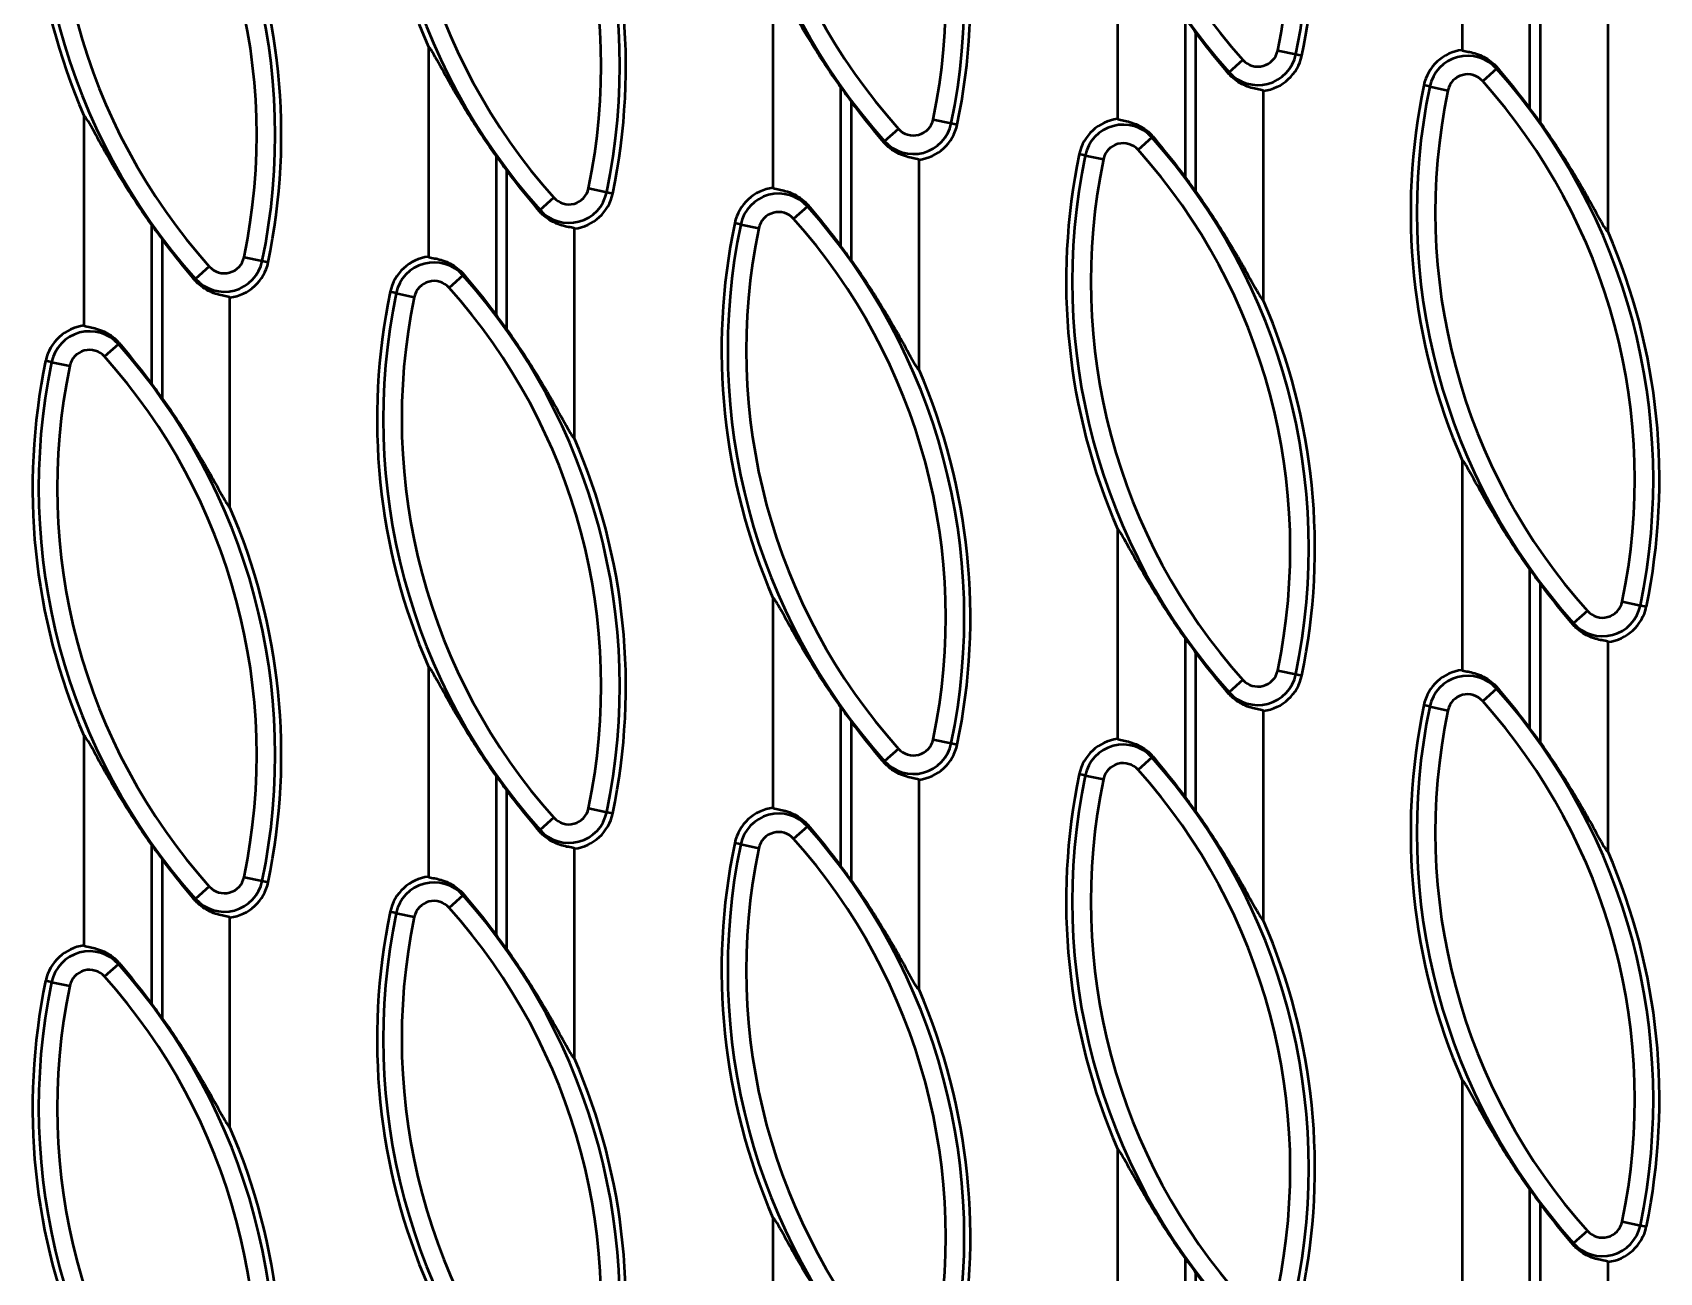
# Model space of a CAD drawing. Header units: millimetres. Extents: x 0 to 2774, y -40 to 1485.
# Drawn here: x 1469.8 to 1601, y 493.3 to 593.3 of the extents above; entities that cross this region are included whole.
import ezdxf

# ---------------------------------------------------------------- set-up
doc = ezdxf.new("R2010")
doc.units = ezdxf.units.MM
doc.header["$LTSCALE"] = 2.5
doc.layers.add('Sichtbar (ISO)', color=7, linetype='Continuous', lineweight=50)
doc.layers.add('Sichtbar schmal (ISO)', color=7, linetype='Continuous', lineweight=50)

msp = doc.modelspace()

# ---------------------------------------------------------------- linework, layer by layer
at = {"layer": 'Sichtbar (ISO)'}
for p, q in [((1585.099, 608.815), (1585.099, 591.884)), ((1557.321, 603.259), (1557.321, 586.328)), ((1529.544, 597.704), (1529.544, 580.773)), ((1596.877, 577.216), (1596.877, 594.147)), ((1501.766, 592.148), (1501.766, 575.217)), ((1569.099, 571.661), (1569.099, 588.592)), ((1473.988, 586.592), (1473.988, 569.662)), ((1541.321, 566.105), (1541.321, 583.036)), ((1513.544, 560.55), (1513.544, 577.481)), ((1485.766, 554.994), (1485.766, 571.925)), ((1585.099, 558.815), (1585.099, 541.884)), ((1557.321, 553.259), (1557.321, 536.328)), ((1529.544, 547.704), (1529.544, 530.773)), ((1596.877, 527.216), (1596.877, 544.147)), ((1501.766, 542.148), (1501.766, 525.217)), ((1569.099, 521.661), (1569.099, 538.592)), ((1473.988, 536.592), (1473.988, 519.662)), ((1541.321, 516.105), (1541.321, 533.036)), ((1513.544, 510.55), (1513.544, 527.481)), ((1485.766, 504.994), (1485.766, 521.925)), ((1585.099, 508.815), (1585.099, 491.884)), ((1557.321, 503.259), (1557.321, 486.328)), ((1529.544, 497.704), (1529.544, 480.773)), ((1596.877, 477.216), (1596.877, 494.147))]:
    msp.add_line(p, q, dxfattribs=at)
for centre, radius, start, end in [((1547.837, 612.116), 50.212, 168.215, 203.43238), ((1520.059, 606.56), 50.212, 168.215, 203.43238), ((1495.25, 596.138), 50.212, 348.215, 23.43238), ((1523.028, 601.693), 50.212, 348.215, 16.89227), ((1467.472, 590.582), 50.212, 348.215, 23.43238), ((1439.694, 585.026), 50.212, 348.215, 23.43238), ((1603.393, 623.227), 49.775, 215.35783, 216.96405), ((1585.553, 588.3), 3.612, 97.21491, 168.215), ((1568.645, 592.176), 3.612, 277.21491, 348.215), ((1631.171, 578.782), 50.212, 168.215, 203.43238), ((1575.615, 617.671), 49.775, 215.35783, 216.96405), ((1550.806, 557.249), 49.775, 35.35783, 36.96405), ((1540.868, 586.62), 3.612, 277.21491, 348.215), ((1557.775, 582.744), 3.612, 97.21491, 168.215), ((1547.837, 612.116), 49.775, 215.35783, 216.96405), ((1603.393, 573.227), 50.212, 168.215, 203.43238), ((1523.028, 551.693), 49.775, 35.35783, 36.96405), ((1513.09, 581.064), 3.612, 277.21491, 348.215), ((1529.997, 577.189), 3.612, 97.21491, 168.215), ((1520.059, 606.56), 49.775, 215.35783, 216.96405), ((1575.615, 567.671), 50.212, 168.215, 203.43238), ((1550.806, 557.249), 50.212, 348.215, 23.43238), ((1495.25, 546.138), 49.775, 35.35783, 36.96405), ((1485.312, 575.509), 3.612, 277.21491, 348.215), ((1502.22, 571.633), 3.612, 97.21491, 168.215), ((1547.837, 562.116), 50.212, 168.215, 203.43238), ((1523.028, 551.693), 50.212, 348.215, 23.43238), ((1474.442, 566.078), 3.612, 97.21491, 168.215), ((1467.472, 540.582), 49.775, 35.35783, 36.96405), ((1520.059, 556.56), 50.212, 168.215, 203.43238), ((1495.25, 546.138), 50.212, 348.215, 23.43238), ((1439.694, 535.026), 49.775, 35.35783, 36.96405), ((1467.472, 540.582), 50.212, 348.215, 23.43238), ((1439.694, 535.026), 50.212, 348.215, 23.43238), ((1631.171, 578.782), 49.775, 215.35783, 216.96405), ((1596.423, 547.731), 3.612, 277.21491, 348.215), ((1603.393, 573.227), 49.775, 215.35783, 216.96405), ((1585.553, 538.3), 3.612, 97.21491, 168.215), ((1568.645, 542.176), 3.612, 277.21491, 348.215), ((1575.615, 567.671), 49.775, 215.35783, 216.96405), ((1631.171, 528.782), 50.212, 168.215, 203.43238), ((1550.806, 507.249), 49.775, 35.35783, 36.96405), ((1540.868, 536.62), 3.612, 277.21491, 348.215), ((1557.775, 532.744), 3.612, 97.21491, 168.215), ((1547.837, 562.116), 49.775, 215.35783, 216.96405), ((1603.393, 523.227), 50.212, 168.215, 203.43238), ((1523.028, 501.693), 49.775, 35.35783, 36.96405), ((1513.09, 531.064), 3.612, 277.21491, 348.215), ((1529.997, 527.189), 3.612, 97.21491, 168.215), ((1520.059, 556.56), 49.775, 215.35783, 216.96405), ((1575.615, 517.671), 50.212, 168.215, 203.43238), ((1495.25, 496.138), 49.775, 35.35783, 36.96405), ((1550.806, 507.249), 50.212, 348.215, 23.43238), ((1485.312, 525.509), 3.612, 277.21491, 348.215), ((1502.22, 521.633), 3.612, 97.21491, 168.215), ((1547.837, 512.116), 50.212, 168.215, 203.43238), ((1523.028, 501.693), 50.212, 348.215, 23.43238), ((1474.442, 516.078), 3.612, 97.21491, 168.215), ((1467.472, 490.582), 49.775, 35.35783, 36.96405), ((1520.059, 506.56), 50.212, 168.215, 203.43238), ((1495.25, 496.138), 50.212, 348.215, 23.43238), ((1439.694, 485.026), 49.775, 35.35783, 36.96405), ((1467.472, 490.582), 50.212, 348.215, 23.43238), ((1439.694, 485.026), 50.212, 348.215, 23.43238), ((1631.171, 528.782), 49.775, 215.35783, 216.96405), ((1596.423, 497.731), 3.612, 277.21491, 348.215), ((1603.393, 523.227), 49.775, 215.35783, 216.96405)]:
    msp.add_arc(centre, radius, start, end, dxfattribs=at)
for points, knots in [([(1535.021, 588.867), (1534.337, 589.831), (1533.641, 590.869), (1532.218, 593.128), (1531.51, 594.349), (1530.549, 596.066), (1530.142, 596.816), (1529.798, 597.392), (1529.721, 597.514), (1529.606, 597.669), (1529.566, 597.706), (1529.544, 597.704)], [3.485316, 3.485316, 3.485316, 3.485316, 3.8312275, 3.8312275, 4.2428686, 4.2428686, 4.5039478, 4.5039478, 4.5816976, 4.5816976, 4.6534636, 4.6534636, 4.6534636, 4.6534636]), ([(1566.235, 590.021), (1566.191, 590.074), (1566.146, 590.127), (1565.395, 591.025), (1564.659, 591.939), (1563.876, 592.96), (1563.749, 593.127), (1563.622, 593.296)], [0.70958265, 0.70958265, 0.70958265, 0.70958265, 0.73010989, 0.73010989, 1.0546565, 1.0546565, 1.11670002, 1.11670002, 1.11670002, 1.11670002]), ([(1507.243, 583.312), (1506.559, 584.275), (1505.864, 585.313), (1504.44, 587.572), (1503.732, 588.793), (1502.771, 590.511), (1502.364, 591.261), (1502.02, 591.836), (1501.943, 591.959), (1501.828, 592.113), (1501.788, 592.15), (1501.766, 592.148)], [3.485316, 3.485316, 3.485316, 3.485316, 3.8312275, 3.8312275, 4.2428686, 4.2428686, 4.5039478, 4.5039478, 4.5816976, 4.5816976, 4.6534636, 4.6534636, 4.6534636, 4.6534636]), ([(1585.099, 591.884), (1585.148, 591.843), (1585.278, 591.814), (1585.754, 591.721), (1586.152, 591.645), (1586.76, 591.387), (1586.951, 591.291), (1587.334, 591.048), (1587.526, 590.899), (1587.786, 590.653), (1587.876, 590.558), (1587.963, 590.454)], [0.04336489, 0.04336489, 0.04336489, 0.04336489, 0.19996601, 0.19996601, 0.39993202, 0.39993202, 0.47560066, 0.47560066, 0.55126929, 0.55126929, 0.59299387, 0.59299387, 0.59299387, 0.59299387]), ([(1587.963, 590.454), (1588.008, 590.401), (1588.052, 590.348), (1588.804, 589.45), (1589.539, 588.537), (1590.322, 587.515), (1590.449, 587.348), (1590.576, 587.179)], [0.70958265, 0.70958265, 0.70958265, 0.70958265, 0.73010989, 0.73010989, 1.0546565, 1.0546565, 1.11670002, 1.11670002, 1.11670002, 1.11670002]), ([(1569.099, 588.592), (1569.051, 588.632), (1568.92, 588.662), (1568.444, 588.754), (1568.047, 588.83), (1567.439, 589.089), (1567.248, 589.185), (1566.864, 589.428), (1566.672, 589.576), (1566.413, 589.822), (1566.322, 589.918), (1566.235, 590.021)], [0.04336489, 0.04336489, 0.04336489, 0.04336489, 0.19996601, 0.19996601, 0.39993202, 0.39993202, 0.47560066, 0.47560066, 0.55126929, 0.55126929, 0.59299387, 0.59299387, 0.59299387, 0.59299387]), ([(1538.457, 584.466), (1538.413, 584.519), (1538.368, 584.572), (1537.617, 585.47), (1536.882, 586.383), (1536.098, 587.405), (1535.972, 587.572), (1535.844, 587.741)], [0.70958265, 0.70958265, 0.70958265, 0.70958265, 0.73010989, 0.73010989, 1.0546565, 1.0546565, 1.11670002, 1.11670002, 1.11670002, 1.11670002]), ([(1479.465, 577.756), (1478.782, 578.72), (1478.086, 579.758), (1476.662, 582.017), (1475.954, 583.237), (1474.993, 584.955), (1474.587, 585.705), (1474.243, 586.281), (1474.165, 586.403), (1474.05, 586.557), (1474.01, 586.595), (1473.988, 586.592)], [3.485316, 3.485316, 3.485316, 3.485316, 3.8312275, 3.8312275, 4.2428686, 4.2428686, 4.5039478, 4.5039478, 4.5816976, 4.5816976, 4.6534636, 4.6534636, 4.6534636, 4.6534636]), ([(1557.321, 586.328), (1557.37, 586.288), (1557.501, 586.258), (1557.976, 586.166), (1558.374, 586.09), (1558.982, 585.831), (1559.173, 585.735), (1559.557, 585.492), (1559.749, 585.344), (1560.008, 585.098), (1560.099, 585.002), (1560.186, 584.899)], [0.04336489, 0.04336489, 0.04336489, 0.04336489, 0.19996601, 0.19996601, 0.39993202, 0.39993202, 0.47560066, 0.47560066, 0.55126929, 0.55126929, 0.59299387, 0.59299387, 0.59299387, 0.59299387]), ([(1591.4, 586.053), (1592.083, 585.089), (1592.779, 584.051), (1594.203, 581.792), (1594.911, 580.571), (1595.872, 578.854), (1596.278, 578.104), (1596.622, 577.528), (1596.7, 577.406), (1596.815, 577.251), (1596.855, 577.214), (1596.877, 577.216)], [3.485316, 3.485316, 3.485316, 3.485316, 3.8312275, 3.8312275, 4.2428686, 4.2428686, 4.5039478, 4.5039478, 4.5816976, 4.5816976, 4.6534636, 4.6534636, 4.6534636, 4.6534636]), ([(1541.321, 583.036), (1541.273, 583.077), (1541.142, 583.106), (1540.666, 583.199), (1540.269, 583.275), (1539.661, 583.534), (1539.47, 583.629), (1539.086, 583.872), (1538.894, 584.021), (1538.635, 584.267), (1538.544, 584.362), (1538.457, 584.466)], [0.04336489, 0.04336489, 0.04336489, 0.04336489, 0.19996601, 0.19996601, 0.39993202, 0.39993202, 0.47560066, 0.47560066, 0.55126929, 0.55126929, 0.59299387, 0.59299387, 0.59299387, 0.59299387]), ([(1560.186, 584.899), (1560.23, 584.846), (1560.275, 584.793), (1561.026, 583.895), (1561.761, 582.981), (1562.544, 581.96), (1562.671, 581.793), (1562.799, 581.624)], [0.70958265, 0.70958265, 0.70958265, 0.70958265, 0.73010989, 0.73010989, 1.0546565, 1.0546565, 1.11670002, 1.11670002, 1.11670002, 1.11670002]), ([(1510.679, 578.91), (1510.635, 578.963), (1510.59, 579.016), (1509.839, 579.914), (1509.104, 580.827), (1508.321, 581.849), (1508.194, 582.016), (1508.066, 582.185)], [0.70958265, 0.70958265, 0.70958265, 0.70958265, 0.73010989, 0.73010989, 1.0546565, 1.0546565, 1.11670002, 1.11670002, 1.11670002, 1.11670002]), ([(1529.544, 580.773), (1529.592, 580.732), (1529.723, 580.703), (1530.199, 580.61), (1530.596, 580.534), (1531.204, 580.275), (1531.395, 580.18), (1531.779, 579.937), (1531.971, 579.788), (1532.23, 579.542), (1532.321, 579.446), (1532.408, 579.343)], [0.04336489, 0.04336489, 0.04336489, 0.04336489, 0.19996601, 0.19996601, 0.39993202, 0.39993202, 0.47560066, 0.47560066, 0.55126929, 0.55126929, 0.59299387, 0.59299387, 0.59299387, 0.59299387]), ([(1563.622, 580.497), (1564.306, 579.534), (1565.001, 578.496), (1566.425, 576.237), (1567.133, 575.016), (1568.094, 573.298), (1568.501, 572.548), (1568.845, 571.972), (1568.922, 571.85), (1569.037, 571.696), (1569.077, 571.659), (1569.099, 571.661)], [3.485316, 3.485316, 3.485316, 3.485316, 3.8312275, 3.8312275, 4.2428686, 4.2428686, 4.5039478, 4.5039478, 4.5816976, 4.5816976, 4.6534636, 4.6534636, 4.6534636, 4.6534636]), ([(1513.544, 577.481), (1513.495, 577.521), (1513.364, 577.551), (1512.889, 577.643), (1512.491, 577.719), (1511.883, 577.978), (1511.692, 578.073), (1511.308, 578.317), (1511.116, 578.465), (1510.857, 578.711), (1510.766, 578.807), (1510.679, 578.91)], [0.04336489, 0.04336489, 0.04336489, 0.04336489, 0.19996601, 0.19996601, 0.39993202, 0.39993202, 0.47560066, 0.47560066, 0.55126929, 0.55126929, 0.59299387, 0.59299387, 0.59299387, 0.59299387]), ([(1532.408, 579.343), (1532.452, 579.29), (1532.497, 579.237), (1533.248, 578.339), (1533.983, 577.426), (1534.767, 576.404), (1534.893, 576.237), (1535.021, 576.068)], [0.70958265, 0.70958265, 0.70958265, 0.70958265, 0.73010989, 0.73010989, 1.0546565, 1.0546565, 1.11670002, 1.11670002, 1.11670002, 1.11670002]), ([(1482.902, 573.355), (1482.857, 573.408), (1482.813, 573.461), (1482.061, 574.359), (1481.326, 575.272), (1480.543, 576.294), (1480.416, 576.461), (1480.289, 576.63)], [0.70958265, 0.70958265, 0.70958265, 0.70958265, 0.73010989, 0.73010989, 1.0546565, 1.0546565, 1.11670002, 1.11670002, 1.11670002, 1.11670002]), ([(1501.766, 575.217), (1501.814, 575.176), (1501.945, 575.147), (1502.421, 575.054), (1502.818, 574.979), (1503.426, 574.72), (1503.617, 574.624), (1504.001, 574.381), (1504.193, 574.232), (1504.452, 573.987), (1504.543, 573.891), (1504.63, 573.787)], [0.04336489, 0.04336489, 0.04336489, 0.04336489, 0.19996601, 0.19996601, 0.39993202, 0.39993202, 0.47560066, 0.47560066, 0.55126929, 0.55126929, 0.59299387, 0.59299387, 0.59299387, 0.59299387]), ([(1535.844, 574.941), (1536.528, 573.978), (1537.224, 572.94), (1538.647, 570.681), (1539.356, 569.46), (1540.317, 567.743), (1540.723, 566.993), (1541.067, 566.417), (1541.144, 566.294), (1541.259, 566.14), (1541.299, 566.103), (1541.321, 566.105)], [3.485316, 3.485316, 3.485316, 3.485316, 3.8312275, 3.8312275, 4.2428686, 4.2428686, 4.5039478, 4.5039478, 4.5816976, 4.5816976, 4.6534636, 4.6534636, 4.6534636, 4.6534636]), ([(1485.766, 571.925), (1485.717, 571.966), (1485.587, 571.995), (1485.111, 572.088), (1484.713, 572.163), (1484.105, 572.422), (1483.914, 572.518), (1483.531, 572.761), (1483.339, 572.91), (1483.079, 573.156), (1482.989, 573.251), (1482.902, 573.355)], [0.04336489, 0.04336489, 0.04336489, 0.04336489, 0.19996601, 0.19996601, 0.39993202, 0.39993202, 0.47560066, 0.47560066, 0.55126929, 0.55126929, 0.59299387, 0.59299387, 0.59299387, 0.59299387]), ([(1504.63, 573.787), (1504.674, 573.735), (1504.719, 573.681), (1505.47, 572.783), (1506.206, 571.87), (1506.989, 570.849), (1507.116, 570.682), (1507.243, 570.512)], [0.70958265, 0.70958265, 0.70958265, 0.70958265, 0.73010989, 0.73010989, 1.0546565, 1.0546565, 1.11670002, 1.11670002, 1.11670002, 1.11670002]), ([(1473.988, 569.662), (1474.037, 569.621), (1474.167, 569.591), (1474.643, 569.499), (1475.041, 569.423), (1475.648, 569.164), (1475.84, 569.069), (1476.223, 568.825), (1476.415, 568.677), (1476.675, 568.431), (1476.765, 568.335), (1476.852, 568.232)], [0.04336489, 0.04336489, 0.04336489, 0.04336489, 0.19996601, 0.19996601, 0.39993202, 0.39993202, 0.47560066, 0.47560066, 0.55126929, 0.55126929, 0.59299387, 0.59299387, 0.59299387, 0.59299387]), ([(1508.066, 569.386), (1508.75, 568.422), (1509.446, 567.385), (1510.869, 565.126), (1511.578, 563.905), (1512.539, 562.187), (1512.945, 561.437), (1513.289, 560.861), (1513.366, 560.739), (1513.481, 560.585), (1513.522, 560.548), (1513.544, 560.55)], [3.485316, 3.485316, 3.485316, 3.485316, 3.8312275, 3.8312275, 4.2428686, 4.2428686, 4.5039478, 4.5039478, 4.5816976, 4.5816976, 4.6534636, 4.6534636, 4.6534636, 4.6534636]), ([(1476.852, 568.232), (1476.897, 568.179), (1476.941, 568.126), (1477.693, 567.228), (1478.428, 566.315), (1479.211, 565.293), (1479.338, 565.126), (1479.465, 564.957)], [0.70958265, 0.70958265, 0.70958265, 0.70958265, 0.73010989, 0.73010989, 1.0546565, 1.0546565, 1.11670002, 1.11670002, 1.11670002, 1.11670002]), ([(1480.289, 563.83), (1480.972, 562.867), (1481.668, 561.829), (1483.092, 559.57), (1483.8, 558.349), (1484.761, 556.632), (1485.167, 555.882), (1485.511, 555.306), (1485.589, 555.183), (1485.704, 555.029), (1485.744, 554.992), (1485.766, 554.994)], [3.485316, 3.485316, 3.485316, 3.485316, 3.8312275, 3.8312275, 4.2428686, 4.2428686, 4.5039478, 4.5039478, 4.5816976, 4.5816976, 4.6534636, 4.6534636, 4.6534636, 4.6534636]), ([(1590.576, 549.979), (1589.893, 550.942), (1589.197, 551.98), (1587.773, 554.239), (1587.065, 555.46), (1586.104, 557.177), (1585.698, 557.927), (1585.354, 558.503), (1585.276, 558.626), (1585.161, 558.78), (1585.121, 558.817), (1585.099, 558.815)], [3.485316, 3.485316, 3.485316, 3.485316, 3.8312275, 3.8312275, 4.2428686, 4.2428686, 4.5039478, 4.5039478, 4.5816976, 4.5816976, 4.6534636, 4.6534636, 4.6534636, 4.6534636]), ([(1562.799, 544.423), (1562.115, 545.386), (1561.419, 546.424), (1559.996, 548.683), (1559.287, 549.904), (1558.326, 551.622), (1557.92, 552.372), (1557.576, 552.948), (1557.499, 553.07), (1557.384, 553.224), (1557.343, 553.261), (1557.321, 553.259)], [3.485316, 3.485316, 3.485316, 3.485316, 3.8312275, 3.8312275, 4.2428686, 4.2428686, 4.5039478, 4.5039478, 4.5816976, 4.5816976, 4.6534636, 4.6534636, 4.6534636, 4.6534636]), ([(1594.013, 545.577), (1593.968, 545.63), (1593.924, 545.683), (1593.172, 546.581), (1592.437, 547.494), (1591.654, 548.516), (1591.527, 548.683), (1591.4, 548.852)], [0.70958265, 0.70958265, 0.70958265, 0.70958265, 0.73010989, 0.73010989, 1.0546565, 1.0546565, 1.11670002, 1.11670002, 1.11670002, 1.11670002]), ([(1535.021, 538.867), (1534.337, 539.831), (1533.641, 540.869), (1532.218, 543.128), (1531.51, 544.349), (1530.549, 546.066), (1530.142, 546.816), (1529.798, 547.392), (1529.721, 547.514), (1529.606, 547.669), (1529.566, 547.706), (1529.544, 547.704)], [3.485316, 3.485316, 3.485316, 3.485316, 3.8312275, 3.8312275, 4.2428686, 4.2428686, 4.5039478, 4.5039478, 4.5816976, 4.5816976, 4.6534636, 4.6534636, 4.6534636, 4.6534636]), ([(1596.877, 544.147), (1596.828, 544.188), (1596.698, 544.217), (1596.222, 544.31), (1595.824, 544.386), (1595.217, 544.645), (1595.025, 544.74), (1594.642, 544.983), (1594.45, 545.132), (1594.191, 545.378), (1594.1, 545.474), (1594.013, 545.577)], [0.04336489, 0.04336489, 0.04336489, 0.04336489, 0.19996601, 0.19996601, 0.39993202, 0.39993202, 0.47560066, 0.47560066, 0.55126929, 0.55126929, 0.59299387, 0.59299387, 0.59299387, 0.59299387]), ([(1566.235, 540.021), (1566.191, 540.074), (1566.146, 540.127), (1565.395, 541.025), (1564.659, 541.939), (1563.876, 542.96), (1563.749, 543.127), (1563.622, 543.296)], [0.70958265, 0.70958265, 0.70958265, 0.70958265, 0.73010989, 0.73010989, 1.0546565, 1.0546565, 1.11670002, 1.11670002, 1.11670002, 1.11670002]), ([(1507.243, 533.312), (1506.559, 534.275), (1505.864, 535.313), (1504.44, 537.572), (1503.732, 538.793), (1502.771, 540.511), (1502.364, 541.261), (1502.02, 541.836), (1501.943, 541.959), (1501.828, 542.113), (1501.788, 542.15), (1501.766, 542.148)], [3.485316, 3.485316, 3.485316, 3.485316, 3.8312275, 3.8312275, 4.2428686, 4.2428686, 4.5039478, 4.5039478, 4.5816976, 4.5816976, 4.6534636, 4.6534636, 4.6534636, 4.6534636]), ([(1585.099, 541.884), (1585.148, 541.843), (1585.278, 541.814), (1585.754, 541.721), (1586.152, 541.645), (1586.76, 541.387), (1586.951, 541.291), (1587.334, 541.048), (1587.526, 540.899), (1587.786, 540.653), (1587.876, 540.558), (1587.963, 540.454)], [0.04336489, 0.04336489, 0.04336489, 0.04336489, 0.19996601, 0.19996601, 0.39993202, 0.39993202, 0.47560066, 0.47560066, 0.55126929, 0.55126929, 0.59299387, 0.59299387, 0.59299387, 0.59299387]), ([(1587.963, 540.454), (1588.008, 540.401), (1588.052, 540.348), (1588.804, 539.45), (1589.539, 538.537), (1590.322, 537.515), (1590.449, 537.348), (1590.576, 537.179)], [0.70958265, 0.70958265, 0.70958265, 0.70958265, 0.73010989, 0.73010989, 1.0546565, 1.0546565, 1.11670002, 1.11670002, 1.11670002, 1.11670002]), ([(1569.099, 538.592), (1569.051, 538.632), (1568.92, 538.662), (1568.444, 538.754), (1568.047, 538.83), (1567.439, 539.089), (1567.248, 539.185), (1566.864, 539.428), (1566.672, 539.576), (1566.413, 539.822), (1566.322, 539.918), (1566.235, 540.021)], [0.04336489, 0.04336489, 0.04336489, 0.04336489, 0.19996601, 0.19996601, 0.39993202, 0.39993202, 0.47560066, 0.47560066, 0.55126929, 0.55126929, 0.59299387, 0.59299387, 0.59299387, 0.59299387]), ([(1479.465, 527.756), (1478.782, 528.72), (1478.086, 529.758), (1476.662, 532.017), (1475.954, 533.237), (1474.993, 534.955), (1474.587, 535.705), (1474.243, 536.281), (1474.165, 536.403), (1474.05, 536.557), (1474.01, 536.595), (1473.988, 536.592)], [3.485316, 3.485316, 3.485316, 3.485316, 3.8312275, 3.8312275, 4.2428686, 4.2428686, 4.5039478, 4.5039478, 4.5816976, 4.5816976, 4.6534636, 4.6534636, 4.6534636, 4.6534636]), ([(1538.457, 534.466), (1538.413, 534.519), (1538.368, 534.572), (1537.617, 535.47), (1536.882, 536.383), (1536.098, 537.405), (1535.972, 537.572), (1535.844, 537.741)], [0.70958265, 0.70958265, 0.70958265, 0.70958265, 0.73010989, 0.73010989, 1.0546565, 1.0546565, 1.11670002, 1.11670002, 1.11670002, 1.11670002]), ([(1557.321, 536.328), (1557.37, 536.288), (1557.501, 536.258), (1557.976, 536.166), (1558.374, 536.09), (1558.982, 535.831), (1559.173, 535.735), (1559.557, 535.492), (1559.749, 535.344), (1560.008, 535.098), (1560.099, 535.002), (1560.186, 534.899)], [0.04336489, 0.04336489, 0.04336489, 0.04336489, 0.19996601, 0.19996601, 0.39993202, 0.39993202, 0.47560066, 0.47560066, 0.55126929, 0.55126929, 0.59299387, 0.59299387, 0.59299387, 0.59299387]), ([(1591.4, 536.053), (1592.083, 535.089), (1592.779, 534.051), (1594.203, 531.792), (1594.911, 530.571), (1595.872, 528.854), (1596.278, 528.104), (1596.622, 527.528), (1596.7, 527.406), (1596.815, 527.251), (1596.855, 527.214), (1596.877, 527.216)], [3.485316, 3.485316, 3.485316, 3.485316, 3.8312275, 3.8312275, 4.2428686, 4.2428686, 4.5039478, 4.5039478, 4.5816976, 4.5816976, 4.6534636, 4.6534636, 4.6534636, 4.6534636]), ([(1541.321, 533.036), (1541.273, 533.077), (1541.142, 533.106), (1540.666, 533.199), (1540.269, 533.275), (1539.661, 533.534), (1539.47, 533.629), (1539.086, 533.872), (1538.894, 534.021), (1538.635, 534.267), (1538.544, 534.362), (1538.457, 534.466)], [0.04336489, 0.04336489, 0.04336489, 0.04336489, 0.19996601, 0.19996601, 0.39993202, 0.39993202, 0.47560066, 0.47560066, 0.55126929, 0.55126929, 0.59299387, 0.59299387, 0.59299387, 0.59299387]), ([(1560.186, 534.899), (1560.23, 534.846), (1560.275, 534.793), (1561.026, 533.895), (1561.761, 532.981), (1562.544, 531.96), (1562.671, 531.793), (1562.799, 531.624)], [0.70958265, 0.70958265, 0.70958265, 0.70958265, 0.73010989, 0.73010989, 1.0546565, 1.0546565, 1.11670002, 1.11670002, 1.11670002, 1.11670002]), ([(1510.679, 528.91), (1510.635, 528.963), (1510.59, 529.016), (1509.839, 529.914), (1509.104, 530.827), (1508.321, 531.849), (1508.194, 532.016), (1508.066, 532.185)], [0.70958265, 0.70958265, 0.70958265, 0.70958265, 0.73010989, 0.73010989, 1.0546565, 1.0546565, 1.11670002, 1.11670002, 1.11670002, 1.11670002]), ([(1529.544, 530.773), (1529.592, 530.732), (1529.723, 530.703), (1530.199, 530.61), (1530.596, 530.534), (1531.204, 530.275), (1531.395, 530.18), (1531.779, 529.937), (1531.971, 529.788), (1532.23, 529.542), (1532.321, 529.446), (1532.408, 529.343)], [0.04336489, 0.04336489, 0.04336489, 0.04336489, 0.19996601, 0.19996601, 0.39993202, 0.39993202, 0.47560066, 0.47560066, 0.55126929, 0.55126929, 0.59299387, 0.59299387, 0.59299387, 0.59299387]), ([(1563.622, 530.497), (1564.306, 529.534), (1565.001, 528.496), (1566.425, 526.237), (1567.133, 525.016), (1568.094, 523.298), (1568.501, 522.548), (1568.845, 521.972), (1568.922, 521.85), (1569.037, 521.696), (1569.077, 521.659), (1569.099, 521.661)], [3.485316, 3.485316, 3.485316, 3.485316, 3.8312275, 3.8312275, 4.2428686, 4.2428686, 4.5039478, 4.5039478, 4.5816976, 4.5816976, 4.6534636, 4.6534636, 4.6534636, 4.6534636]), ([(1513.544, 527.481), (1513.495, 527.521), (1513.364, 527.551), (1512.889, 527.643), (1512.491, 527.719), (1511.883, 527.978), (1511.692, 528.073), (1511.308, 528.317), (1511.116, 528.465), (1510.857, 528.711), (1510.766, 528.807), (1510.679, 528.91)], [0.04336489, 0.04336489, 0.04336489, 0.04336489, 0.19996601, 0.19996601, 0.39993202, 0.39993202, 0.47560066, 0.47560066, 0.55126929, 0.55126929, 0.59299387, 0.59299387, 0.59299387, 0.59299387]), ([(1532.408, 529.343), (1532.452, 529.29), (1532.497, 529.237), (1533.248, 528.339), (1533.983, 527.426), (1534.767, 526.404), (1534.893, 526.237), (1535.021, 526.068)], [0.70958265, 0.70958265, 0.70958265, 0.70958265, 0.73010989, 0.73010989, 1.0546565, 1.0546565, 1.11670002, 1.11670002, 1.11670002, 1.11670002]), ([(1482.902, 523.355), (1482.857, 523.408), (1482.813, 523.461), (1482.061, 524.359), (1481.326, 525.272), (1480.543, 526.294), (1480.416, 526.461), (1480.289, 526.63)], [0.70958265, 0.70958265, 0.70958265, 0.70958265, 0.73010989, 0.73010989, 1.0546565, 1.0546565, 1.11670002, 1.11670002, 1.11670002, 1.11670002]), ([(1501.766, 525.217), (1501.814, 525.176), (1501.945, 525.147), (1502.421, 525.054), (1502.818, 524.979), (1503.426, 524.72), (1503.617, 524.624), (1504.001, 524.381), (1504.193, 524.232), (1504.452, 523.987), (1504.543, 523.891), (1504.63, 523.787)], [0.04336489, 0.04336489, 0.04336489, 0.04336489, 0.19996601, 0.19996601, 0.39993202, 0.39993202, 0.47560066, 0.47560066, 0.55126929, 0.55126929, 0.59299387, 0.59299387, 0.59299387, 0.59299387]), ([(1535.844, 524.941), (1536.528, 523.978), (1537.224, 522.94), (1538.647, 520.681), (1539.356, 519.46), (1540.317, 517.743), (1540.723, 516.993), (1541.067, 516.417), (1541.144, 516.294), (1541.259, 516.14), (1541.299, 516.103), (1541.321, 516.105)], [3.485316, 3.485316, 3.485316, 3.485316, 3.8312275, 3.8312275, 4.2428686, 4.2428686, 4.5039478, 4.5039478, 4.5816976, 4.5816976, 4.6534636, 4.6534636, 4.6534636, 4.6534636]), ([(1504.63, 523.787), (1504.674, 523.735), (1504.719, 523.681), (1505.47, 522.783), (1506.206, 521.87), (1506.989, 520.849), (1507.116, 520.682), (1507.243, 520.512)], [0.70958265, 0.70958265, 0.70958265, 0.70958265, 0.73010989, 0.73010989, 1.0546565, 1.0546565, 1.11670002, 1.11670002, 1.11670002, 1.11670002]), ([(1485.766, 521.925), (1485.717, 521.966), (1485.587, 521.995), (1485.111, 522.088), (1484.713, 522.163), (1484.105, 522.422), (1483.914, 522.518), (1483.531, 522.761), (1483.339, 522.91), (1483.079, 523.156), (1482.989, 523.251), (1482.902, 523.355)], [0.04336489, 0.04336489, 0.04336489, 0.04336489, 0.19996601, 0.19996601, 0.39993202, 0.39993202, 0.47560066, 0.47560066, 0.55126929, 0.55126929, 0.59299387, 0.59299387, 0.59299387, 0.59299387]), ([(1473.988, 519.662), (1474.037, 519.621), (1474.167, 519.591), (1474.643, 519.499), (1475.041, 519.423), (1475.648, 519.164), (1475.84, 519.069), (1476.223, 518.825), (1476.415, 518.677), (1476.675, 518.431), (1476.765, 518.335), (1476.852, 518.232)], [0.04336489, 0.04336489, 0.04336489, 0.04336489, 0.19996601, 0.19996601, 0.39993202, 0.39993202, 0.47560066, 0.47560066, 0.55126929, 0.55126929, 0.59299387, 0.59299387, 0.59299387, 0.59299387]), ([(1476.852, 518.232), (1476.897, 518.179), (1476.941, 518.126), (1477.693, 517.228), (1478.428, 516.315), (1479.211, 515.293), (1479.338, 515.126), (1479.465, 514.957)], [0.70958265, 0.70958265, 0.70958265, 0.70958265, 0.73010989, 0.73010989, 1.0546565, 1.0546565, 1.11670002, 1.11670002, 1.11670002, 1.11670002]), ([(1508.066, 519.386), (1508.75, 518.422), (1509.446, 517.385), (1510.869, 515.126), (1511.578, 513.905), (1512.539, 512.187), (1512.945, 511.437), (1513.289, 510.861), (1513.366, 510.739), (1513.481, 510.585), (1513.522, 510.548), (1513.544, 510.55)], [3.485316, 3.485316, 3.485316, 3.485316, 3.8312275, 3.8312275, 4.2428686, 4.2428686, 4.5039478, 4.5039478, 4.5816976, 4.5816976, 4.6534636, 4.6534636, 4.6534636, 4.6534636]), ([(1480.289, 513.83), (1480.972, 512.867), (1481.668, 511.829), (1483.092, 509.57), (1483.8, 508.349), (1484.761, 506.632), (1485.167, 505.882), (1485.511, 505.306), (1485.589, 505.183), (1485.704, 505.029), (1485.744, 504.992), (1485.766, 504.994)], [3.485316, 3.485316, 3.485316, 3.485316, 3.8312275, 3.8312275, 4.2428686, 4.2428686, 4.5039478, 4.5039478, 4.5816976, 4.5816976, 4.6534636, 4.6534636, 4.6534636, 4.6534636]), ([(1590.576, 499.979), (1589.893, 500.942), (1589.197, 501.98), (1587.773, 504.239), (1587.065, 505.46), (1586.104, 507.177), (1585.698, 507.927), (1585.354, 508.503), (1585.276, 508.626), (1585.161, 508.78), (1585.121, 508.817), (1585.099, 508.815)], [3.485316, 3.485316, 3.485316, 3.485316, 3.8312275, 3.8312275, 4.2428686, 4.2428686, 4.5039478, 4.5039478, 4.5816976, 4.5816976, 4.6534636, 4.6534636, 4.6534636, 4.6534636]), ([(1562.799, 494.423), (1562.115, 495.386), (1561.419, 496.424), (1559.996, 498.683), (1559.287, 499.904), (1558.326, 501.622), (1557.92, 502.372), (1557.576, 502.948), (1557.499, 503.07), (1557.384, 503.224), (1557.343, 503.261), (1557.321, 503.259)], [3.485316, 3.485316, 3.485316, 3.485316, 3.8312275, 3.8312275, 4.2428686, 4.2428686, 4.5039478, 4.5039478, 4.5816976, 4.5816976, 4.6534636, 4.6534636, 4.6534636, 4.6534636]), ([(1594.013, 495.577), (1593.968, 495.63), (1593.924, 495.683), (1593.172, 496.581), (1592.437, 497.494), (1591.654, 498.516), (1591.527, 498.683), (1591.4, 498.852)], [0.70958265, 0.70958265, 0.70958265, 0.70958265, 0.73010989, 0.73010989, 1.0546565, 1.0546565, 1.11670002, 1.11670002, 1.11670002, 1.11670002]), ([(1535.021, 488.867), (1534.337, 489.831), (1533.641, 490.869), (1532.218, 493.128), (1531.51, 494.349), (1530.549, 496.066), (1530.142, 496.816), (1529.798, 497.392), (1529.721, 497.514), (1529.606, 497.669), (1529.566, 497.706), (1529.544, 497.704)], [3.485316, 3.485316, 3.485316, 3.485316, 3.8312275, 3.8312275, 4.2428686, 4.2428686, 4.5039478, 4.5039478, 4.5816976, 4.5816976, 4.6534636, 4.6534636, 4.6534636, 4.6534636]), ([(1596.877, 494.147), (1596.828, 494.188), (1596.698, 494.217), (1596.222, 494.31), (1595.824, 494.386), (1595.217, 494.645), (1595.025, 494.74), (1594.642, 494.983), (1594.45, 495.132), (1594.191, 495.378), (1594.1, 495.474), (1594.013, 495.577)], [0.04336489, 0.04336489, 0.04336489, 0.04336489, 0.19996601, 0.19996601, 0.39993202, 0.39993202, 0.47560066, 0.47560066, 0.55126929, 0.55126929, 0.59299387, 0.59299387, 0.59299387, 0.59299387]), ([(1566.235, 490.021), (1566.191, 490.074), (1566.146, 490.127), (1565.395, 491.025), (1564.659, 491.939), (1563.876, 492.96), (1563.749, 493.127), (1563.622, 493.296)], [0.70958265, 0.70958265, 0.70958265, 0.70958265, 0.73010989, 0.73010989, 1.0546565, 1.0546565, 1.11670002, 1.11670002, 1.11670002, 1.11670002])]:
    msp.add_open_spline(points, degree=3, knots=knots, dxfattribs=at)
at = {"layer": 'Sichtbar schmal (ISO)'}
for p, q in [((1590.576, 587.179), (1590.576, 599.979)), ((1591.4, 598.852), (1591.4, 586.053)), ((1562.799, 581.624), (1562.799, 594.423)), ((1563.622, 593.296), (1563.622, 580.497)), ((1570.237, 591.844), (1571.7, 591.538)), ((1566.319, 590.097), (1567.433, 591.092)), ((1571.7, 591.538), (1572.182, 591.438)), ((1587.879, 590.379), (1586.765, 589.383)), ((1587.879, 590.379), (1587.963, 590.454)), ((1566.319, 590.097), (1566.235, 590.021)), ((1582.499, 588.937), (1582.017, 589.038)), ((1535.021, 576.068), (1535.021, 588.867)), ((1535.844, 587.741), (1535.844, 574.941)), ((1582.499, 588.937), (1583.962, 588.632)), ((1538.541, 584.541), (1539.656, 585.537)), ((1542.459, 586.288), (1543.922, 585.983)), ((1543.922, 585.983), (1544.404, 585.882)), ((1538.541, 584.541), (1538.457, 584.466)), ((1560.101, 584.823), (1558.987, 583.828)), ((1560.101, 584.823), (1560.186, 584.899)), ((1507.243, 570.512), (1507.243, 583.312)), ((1554.721, 583.382), (1554.239, 583.482)), ((1554.721, 583.382), (1556.184, 583.076)), ((1508.066, 582.185), (1508.066, 569.386)), ((1510.764, 578.986), (1511.878, 579.981)), ((1514.681, 580.732), (1516.144, 580.427)), ((1516.144, 580.427), (1516.626, 580.327)), ((1510.764, 578.986), (1510.679, 578.91)), ((1532.324, 579.268), (1531.209, 578.272)), ((1532.324, 579.268), (1532.408, 579.343)), ((1479.465, 564.957), (1479.465, 577.756)), ((1526.943, 577.826), (1526.461, 577.927)), ((1526.943, 577.826), (1528.406, 577.521)), ((1480.289, 576.63), (1480.289, 563.83)), ((1486.903, 575.177), (1488.366, 574.872)), ((1488.366, 574.872), (1488.848, 574.771)), ((1482.986, 573.43), (1482.902, 573.355)), ((1484.1, 574.426), (1482.986, 573.43)), ((1504.546, 573.712), (1503.432, 572.716)), ((1504.546, 573.712), (1504.63, 573.787)), ((1499.165, 572.271), (1498.683, 572.371)), ((1499.165, 572.271), (1500.628, 571.965)), ((1476.768, 568.157), (1475.654, 567.161)), ((1476.768, 568.157), (1476.852, 568.232)), ((1471.388, 566.715), (1470.905, 566.816)), ((1471.388, 566.715), (1472.851, 566.41)), ((1590.576, 537.179), (1590.576, 549.979)), ((1591.4, 548.852), (1591.4, 536.053)), ((1598.015, 547.399), (1599.477, 547.094)), ((1599.477, 547.094), (1599.96, 546.993)), ((1595.211, 546.648), (1594.097, 545.652)), ((1562.799, 531.624), (1562.799, 544.423)), ((1594.097, 545.652), (1594.013, 545.577)), ((1563.622, 543.296), (1563.622, 530.497)), ((1570.237, 541.844), (1571.7, 541.538)), ((1567.433, 541.092), (1566.319, 540.097)), ((1571.7, 541.538), (1572.182, 541.438)), ((1587.879, 540.379), (1587.963, 540.454)), ((1566.319, 540.097), (1566.235, 540.021)), ((1587.879, 540.379), (1586.765, 539.383)), ((1535.021, 526.068), (1535.021, 538.867)), ((1582.499, 538.937), (1582.017, 539.038)), ((1582.499, 538.937), (1583.962, 538.632)), ((1535.844, 537.741), (1535.844, 524.941)), ((1539.656, 535.537), (1538.541, 534.541)), ((1542.459, 536.288), (1543.922, 535.983)), ((1543.922, 535.983), (1544.404, 535.882)), ((1538.541, 534.541), (1538.457, 534.466)), ((1560.101, 534.823), (1558.987, 533.828)), ((1560.101, 534.823), (1560.186, 534.899)), ((1507.243, 520.512), (1507.243, 533.312)), ((1554.721, 533.382), (1554.239, 533.482)), ((1554.721, 533.382), (1556.184, 533.076)), ((1508.066, 532.185), (1508.066, 519.386)), ((1511.878, 529.981), (1510.764, 528.986)), ((1514.681, 530.732), (1516.144, 530.427)), ((1516.144, 530.427), (1516.626, 530.327)), ((1510.764, 528.986), (1510.679, 528.91)), ((1532.324, 529.268), (1531.209, 528.272)), ((1532.324, 529.268), (1532.408, 529.343)), ((1479.465, 514.957), (1479.465, 527.756)), ((1526.943, 527.826), (1526.461, 527.927)), ((1526.943, 527.826), (1528.406, 527.521)), ((1480.289, 526.63), (1480.289, 513.83)), ((1486.903, 525.177), (1488.366, 524.872)), ((1488.366, 524.872), (1488.848, 524.771)), ((1482.986, 523.43), (1482.902, 523.355)), ((1484.1, 524.426), (1482.986, 523.43)), ((1504.546, 523.712), (1503.432, 522.716)), ((1504.546, 523.712), (1504.63, 523.787)), ((1499.165, 522.271), (1498.683, 522.371)), ((1499.165, 522.271), (1500.628, 521.965)), ((1476.768, 518.157), (1475.654, 517.161)), ((1476.768, 518.157), (1476.852, 518.232)), ((1471.388, 516.715), (1470.905, 516.816)), ((1471.388, 516.715), (1472.851, 516.41)), ((1590.576, 487.179), (1590.576, 499.979)), ((1591.4, 498.852), (1591.4, 486.053)), ((1598.015, 497.399), (1599.477, 497.094)), ((1595.211, 496.648), (1594.097, 495.652)), ((1599.477, 497.094), (1599.96, 496.993)), ((1594.097, 495.652), (1594.013, 495.577)), ((1562.799, 481.624), (1562.799, 494.423)), ((1563.622, 493.296), (1563.622, 480.497))]:
    msp.add_line(p, q, dxfattribs=at)
for centre, radius, start, end in [((1523.028, 601.693), 48.226, 348.215, 41.785), ((1603.393, 623.227), 49.72, 168.215, 221.785), ((1603.393, 623.227), 48.226, 168.215, 221.785), ((1495.25, 596.138), 49.72, 348.215, 41.785), ((1575.615, 617.671), 49.72, 168.215, 221.785), ((1575.615, 617.671), 48.226, 168.215, 221.785), ((1495.25, 596.138), 48.226, 348.215, 41.785), ((1467.472, 590.582), 49.72, 348.215, 41.785), ((1547.837, 612.116), 49.72, 168.215, 221.785), ((1547.837, 612.116), 48.226, 168.215, 221.785), ((1467.472, 590.582), 48.226, 348.215, 41.785), ((1523.028, 601.693), 49.72, 348.215, 24.65929), ((1439.694, 585.026), 49.72, 348.215, 41.785), ((1520.059, 606.56), 49.72, 168.215, 221.785), ((1439.694, 585.026), 48.226, 348.215, 41.785), ((1520.059, 606.56), 48.226, 168.215, 221.785), ((1568.645, 592.176), 1.626, 221.785, 348.215), ((1568.645, 592.176), 3.12, 221.785, 348.215), ((1585.553, 588.3), 3.12, 41.785, 168.215), ((1550.806, 557.249), 49.72, 348.215, 41.785), ((1585.553, 588.3), 1.626, 41.785, 168.215), ((1550.806, 557.249), 48.226, 348.215, 41.785), ((1631.171, 578.782), 49.72, 168.215, 221.785), ((1631.171, 578.782), 48.226, 168.215, 221.785), ((1540.868, 586.62), 3.12, 221.785, 348.215), ((1540.868, 586.62), 1.626, 221.785, 348.215), ((1557.775, 582.744), 3.12, 41.785, 168.215), ((1557.775, 582.744), 1.626, 41.785, 168.215), ((1523.028, 551.693), 48.226, 348.215, 41.785), ((1523.028, 551.693), 49.72, 348.215, 41.785), ((1603.393, 573.227), 49.72, 168.215, 221.785), ((1603.393, 573.227), 48.226, 168.215, 221.785), ((1513.09, 581.064), 3.12, 221.785, 348.215), ((1513.09, 581.064), 1.626, 221.785, 348.215), ((1529.997, 577.189), 3.12, 41.785, 168.215), ((1529.997, 577.189), 1.626, 41.785, 168.215), ((1495.25, 546.138), 49.72, 348.215, 41.785), ((1575.615, 567.671), 49.72, 168.215, 221.785), ((1575.615, 567.671), 48.226, 168.215, 221.785), ((1495.25, 546.138), 48.226, 348.215, 41.785), ((1485.312, 575.509), 3.12, 221.785, 348.215), ((1485.312, 575.509), 1.626, 221.785, 348.215), ((1502.22, 571.633), 3.12, 41.785, 168.215), ((1502.22, 571.633), 1.626, 41.785, 168.215), ((1467.472, 540.582), 49.72, 348.215, 41.785), ((1547.837, 562.116), 49.72, 168.215, 221.785), ((1547.837, 562.116), 48.226, 168.215, 221.785), ((1467.472, 540.582), 48.226, 348.215, 41.785), ((1474.442, 566.078), 3.12, 41.785, 168.215), ((1439.694, 535.026), 49.72, 348.215, 41.785), ((1520.059, 556.56), 49.72, 168.215, 221.785), ((1474.442, 566.078), 1.626, 41.785, 168.215), ((1439.694, 535.026), 48.226, 348.215, 41.785), ((1520.059, 556.56), 48.226, 168.215, 221.785), ((1596.423, 547.731), 3.12, 221.785, 348.215), ((1596.423, 547.731), 1.626, 221.785, 348.215), ((1568.645, 542.176), 1.626, 221.785, 348.215), ((1568.645, 542.176), 3.12, 221.785, 348.215), ((1585.553, 538.3), 3.12, 41.785, 168.215), ((1585.553, 538.3), 1.626, 41.785, 168.215), ((1550.806, 507.249), 48.226, 348.215, 41.785), ((1550.806, 507.249), 49.72, 348.215, 41.785), ((1631.171, 528.782), 49.72, 168.215, 221.785), ((1631.171, 528.782), 48.226, 168.215, 221.785), ((1540.868, 536.62), 3.12, 221.785, 348.215), ((1540.868, 536.62), 1.626, 221.785, 348.215), ((1557.775, 532.744), 3.12, 41.785, 168.215), ((1557.775, 532.744), 1.626, 41.785, 168.215), ((1523.028, 501.693), 49.72, 348.215, 41.785), ((1603.393, 523.227), 49.72, 168.215, 221.785), ((1603.393, 523.227), 48.226, 168.215, 221.785), ((1523.028, 501.693), 48.226, 348.215, 41.785), ((1513.09, 531.064), 3.12, 221.785, 348.215), ((1513.09, 531.064), 1.626, 221.785, 348.215), ((1529.997, 527.189), 3.12, 41.785, 168.215), ((1529.997, 527.189), 1.626, 41.785, 168.215), ((1495.25, 496.138), 49.72, 348.215, 41.785), ((1575.615, 517.671), 49.72, 168.215, 221.785), ((1575.615, 517.671), 48.226, 168.215, 221.785), ((1495.25, 496.138), 48.226, 348.215, 41.785), ((1485.312, 525.509), 3.12, 221.785, 348.215), ((1485.312, 525.509), 1.626, 221.785, 348.215), ((1502.22, 521.633), 3.12, 41.785, 168.215), ((1467.472, 490.582), 49.72, 348.215, 41.785), ((1547.837, 512.116), 49.72, 168.215, 221.785), ((1502.22, 521.633), 1.626, 41.785, 168.215), ((1467.472, 490.582), 48.226, 348.215, 41.785), ((1547.837, 512.116), 48.226, 168.215, 221.785), ((1474.442, 516.078), 3.12, 41.785, 168.215), ((1439.694, 485.026), 49.72, 348.215, 41.785), ((1474.442, 516.078), 1.626, 41.785, 168.215), ((1439.694, 485.026), 48.226, 348.215, 41.785), ((1520.059, 506.56), 49.72, 168.215, 221.785), ((1520.059, 506.56), 48.226, 168.215, 221.785), ((1596.423, 497.731), 1.626, 221.785, 348.215), ((1596.423, 497.731), 3.12, 221.785, 348.215)]:
    msp.add_arc(centre, radius, start, end, dxfattribs=at)

doc.saveas('drawing.dxf')
